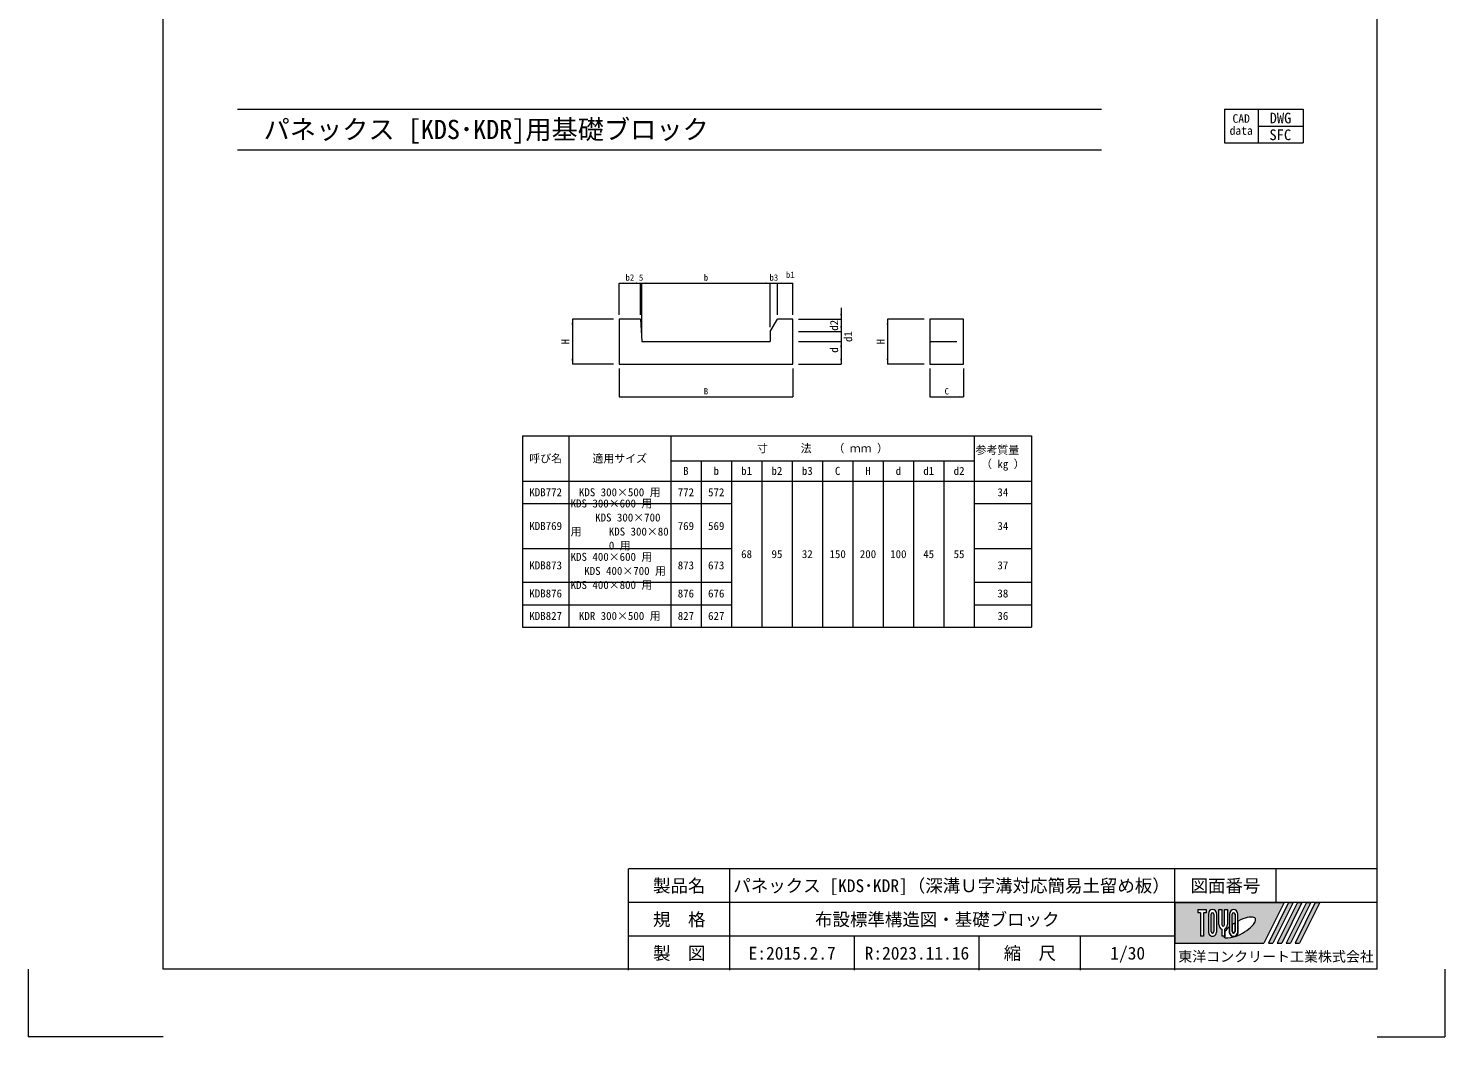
# Model space of a CAD drawing. Units: millimetres at full size; details may follow other scales. Extents: x 141358 to 163867, y 48648 to 57617.
# Drawn here: x 141358 to 147658, y 48648 to 53133 of the extents above; entities that cross this region are included whole.
import ezdxf
from ezdxf.enums import TextEntityAlignment as Align

# ---------------------------------------------------------------- set-up
doc = ezdxf.new("R2010")
doc.units = ezdxf.units.MM
doc.header["$LTSCALE"] = 20
doc.linetypes.add('DASHED', pattern=[7.5, 6, -1.5])
for name, color, linetype, lineweight in [('0_2', 7, 'Continuous', 9), ('Defpoints_3', 8, 'Continuous', 0), ('図枠', 7, 'Continuous', 5), ('寸法線', 7, 'Continuous', 13), ('本体', 2, 'Continuous', 20)]:
    doc.layers.add(name, color=color, linetype=linetype, lineweight=lineweight)
doc.layers.add('文字', color=7, linetype='Continuous')
doc.styles.add('ＭＳ ゴシック', font='')
doc.styles.get('ＭＳ ゴシック').set_extended_font_data('MS Gothic')

# ---------------------------------------------------------------- blocks, each defined once
blk = doc.blocks.new('filled_arrow')
at = {"color": 0, "linetype": 'Continuous', "lineweight": -2}
blk.add_solid([(7.5, 1.25), (0, 0), (7.5, -1.25)], dxfattribs=at)

msp = doc.modelspace()

# ---------------------------------------------------------------- hatches: boundary and pattern name
at = {"layer": '図枠'}
h = msp.add_hatch(color=256, dxfattribs=at)
h.paths.add_polyline_path([(146458.25, 49244.16), (146458.25, 49064.16), (146854.25, 49064.16), (146944.25, 49244.16)])
edge = h.paths.add_edge_path(flags=16)
edge.add_ellipse((146745.76, 49133.35), major_axis=(70.52378, 39.47493), ratio=0.34714733547206955, start_angle=-144.31121600981828, end_angle=72.18990336619157, ccw=False)
edge.add_ellipse((146719.65, 49116.31), major_axis=(-0, 24), ratio=0.8463541666666666, start_angle=-160.7034562856311, end_angle=-90.00000000008973)
edge.add_line((146739.96, 49116.31), (146739.96, 49162.06))
edge = h.paths.add_edge_path(flags=16)
edge.add_ellipse((146719.65, 49192), major_axis=(-0, 22.15385), ratio=0.8463541725441261, start_angle=-89.9999999999776, end_angle=90.00000000002217, ccw=False)
edge.add_line((146738.4, 49192), (146738.4, 49116.31))
edge.add_ellipse((146719.65, 49116.31), major_axis=(-0, 22.15385), ratio=0.8463541725441261, start_angle=90.00000000002223, end_angle=-89.9999999999776, ccw=False)
edge.add_line((146700.9, 49116.31), (146700.9, 49192))
edge = h.paths.add_edge_path(flags=16)
edge.add_line((146725.9, 49192), (146725.9, 49116.31))
edge.add_ellipse((146719.65, 49116.31), major_axis=(-0, 7.38462), ratio=0.8463542107476151, start_angle=90, end_angle=-90, ccw=False)
edge.add_line((146713.4, 49116.31), (146713.4, 49192))
edge.add_ellipse((146719.65, 49192), major_axis=(-0, 7.38462), ratio=0.8463542107476151, start_angle=-90, end_angle=90, ccw=False)
edge = h.paths.add_edge_path(flags=16)
edge.add_line((146724.34, 49153.31), (146724.34, 49116.31))
edge.add_ellipse((146719.65, 49116.31), major_axis=(-0, 5.53846), ratio=0.8463540961371586, start_angle=90, end_angle=-90, ccw=False)
edge.add_line((146714.96, 49116.31), (146714.96, 49147.26))
edge.add_ellipse((146745.76, 49133.35), major_axis=(70.52378, 39.47493), ratio=0.3471473354720695, start_angle=107.791741714215, end_angle=126.4713187137225, ccw=False)
edge = h.paths.add_edge_path(flags=16)
edge.add_line((146691.52, 49214.16), (146691.52, 49146.31))
edge.add_ellipse((146672.77, 49146.31), major_axis=(-0, 22.15385), ratio=0.8463541725441261, start_angle=-163.34116638245314, end_angle=-90.00000000002245, ccw=False)
edge.add_line((146679.02, 49125.42), (146679.02, 49094.16))
edge.add_line((146679.02, 49094.16), (146666.52, 49094.16))
edge.add_line((146666.52, 49094.16), (146666.52, 49125.42))
edge.add_ellipse((146672.77, 49146.31), major_axis=(-0, 22.15385), ratio=0.8463541725441261, start_angle=90.00000000002223, end_angle=163.3411663824531, ccw=False)
edge.add_line((146654.02, 49146.31), (146654.02, 49214.16))
edge.add_line((146654.02, 49214.16), (146666.52, 49214.16))
edge.add_line((146666.52, 49214.16), (146666.52, 49146.31))
edge.add_ellipse((146672.77, 49146.31), major_axis=(-0, 7.38462), ratio=0.8463542107476151, start_angle=89.99999999999999, end_angle=-90.00000000000001)
edge.add_line((146679.02, 49146.31), (146679.02, 49214.16))
edge.add_line((146679.02, 49214.16), (146691.52, 49214.16))
edge = h.paths.add_edge_path(flags=16)
edge.add_line((146699.34, 49135.42), (146699.34, 49116.31))
edge.add_ellipse((146719.65, 49116.31), major_axis=(-0, 24), ratio=0.8463541666666666, start_angle=90.00000000002053, end_angle=-171.54427005144976)
edge.add_ellipse((146745.76, 49133.35), major_axis=(70.52378, 39.47493), ratio=0.34714733547206955, start_angle=-178.64953572470927, end_angle=-148.2924421302144, ccw=False)
edge.add_line((146676.33, 49092.31), (146680.59, 49092.31))
edge.add_line((146680.59, 49092.31), (146680.59, 49115.71))
edge.add_ellipse((146745.76, 49133.35), major_axis=(70.52378, 39.47493), ratio=0.34714733547206955, start_angle=148.21912047118707, end_angle=165.90812170313873, ccw=False)
edge = h.paths.add_edge_path(flags=16)
edge.add_ellipse((146625.9, 49192), major_axis=(-0, 22.15385), ratio=0.8463541725441261, start_angle=-89.9999999999776, end_angle=90.00000000002217, ccw=False)
edge.add_line((146644.65, 49192), (146644.65, 49116.31))
edge.add_ellipse((146625.9, 49116.31), major_axis=(-0, 22.15385), ratio=0.8463541725441261, start_angle=90.00000000002223, end_angle=-89.9999999999776, ccw=False)
edge.add_line((146607.15, 49116.31), (146607.15, 49192))
edge = h.paths.add_edge_path(flags=16)
edge.add_line((146632.15, 49192), (146632.15, 49116.31))
edge.add_ellipse((146625.9, 49116.31), major_axis=(-0, 7.38462), ratio=0.8463542107476151, start_angle=90, end_angle=-90, ccw=False)
edge.add_line((146619.65, 49116.31), (146619.65, 49192))
edge.add_ellipse((146625.9, 49192), major_axis=(-0, 7.38462), ratio=0.8463542107476151, start_angle=-90, end_angle=90, ccw=False)
h.paths.add_polyline_path([(146597.77, 49214.16), (146597.77, 49199.39), (146585.27, 49199.39), (146585.27, 49094.16), (146572.77, 49094.16), (146572.77, 49199.39), (146560.27, 49199.39), (146560.27, 49214.16)], flags=16)
for points in [[(146874.05, 49064.16), (146893.85, 49064.16), (146983.85, 49244.16), (146964.05, 49244.16)], [(147023.45, 49244.16), (147003.65, 49244.16), (146913.65, 49064.16), (146933.45, 49064.16)], [(147063.05, 49244.16), (147043.25, 49244.16), (146953.25, 49064.16), (146973.05, 49064.16)], [(147102.65, 49244.16), (147082.85, 49244.16), (146992.85, 49064.16), (147012.65, 49064.16)]]:
    msp.add_hatch(color=256, dxfattribs=at).paths.add_polyline_path(points)

# ---------------------------------------------------------------- linework, layer by layer
at = {"layer": '0_2', "lineweight": 20}
for p, q in [((146678.25, 52772.88), (146678.25, 52622.88)), ((146678.25, 52772.88), (147028.25, 52772.88)), ((146828.25, 52772.88), (146828.25, 52622.88)), ((147028.25, 52772.88), (147028.25, 52622.88)), ((146828.25, 52697.88), (147028.25, 52697.88)), ((146678.25, 52622.88), (147028.25, 52622.88))]:
    msp.add_line(p, q, dxfattribs=at)
at = {"layer": '0_2', "lineweight": 13}
for p, q in [((143556.52, 51319.58), (145820.31, 51319.58)), ((143556.52, 51319.58), (143556.52, 50469.19)), ((143762.43, 51319.58), (143762.43, 50469.19)), ((144215.62, 51319.58), (144215.62, 50469.19)), ((145565.62, 51319.58), (145565.62, 50469.19)), ((145820.31, 51319.58), (145820.31, 50469.19)), ((144215.62, 51209.38), (145565.62, 51209.38)), ((144350.62, 51209.38), (144350.62, 50469.19)), ((144485.62, 51209.38), (144485.62, 50469.19)), ((144620.62, 51209.38), (144620.62, 50469.19)), ((144755.62, 51209.38), (144755.62, 50469.19)), ((144890.62, 51209.38), (144890.62, 50469.19)), ((145025.62, 51209.38), (145025.62, 50469.19)), ((145160.62, 51209.38), (145160.62, 50469.19)), ((145295.62, 51209.38), (145295.62, 50469.19)), ((145430.62, 51209.38), (145430.62, 50469.19)), ((143556.52, 51119.19), (145820.31, 51119.19)), ((143556.52, 51019.19), (144485.62, 51019.19)), ((145565.62, 51019.19), (145820.31, 51019.19)), ((143556.52, 50819.19), (144485.62, 50819.19)), ((145565.62, 50819.19), (145820.31, 50819.19)), ((143556.52, 50669.19), (144485.62, 50669.19)), ((145565.62, 50669.19), (145820.31, 50669.19)), ((143556.52, 50569.19), (144485.62, 50569.19)), ((145565.62, 50569.19), (145820.31, 50569.19)), ((143556.52, 50469.19), (145820.31, 50469.19))]:
    msp.add_line(p, q, dxfattribs=at)
at = {"layer": 'Defpoints_3', "color": 7, "lineweight": 13}
for p, q in [((141358.25, 48947.88), (141358.25, 48647.88)), ((147658.25, 48947.88), (147658.25, 48647.88)), ((141958.25, 48647.88), (141358.25, 48647.88)), ((147358.25, 48647.88), (147658.25, 48647.88))]:
    msp.add_line(p, q, dxfattribs=at)
at = {"layer": '図枠', "lineweight": 20}
for p, q in [((141958.25, 48947.88), (141958.25, 57257.88)), ((147358.25, 48947.88), (147358.25, 57257.88)), ((147358.25, 49394.16), (144028.42, 49394.16)), ((144028.42, 48944.16), (144028.42, 49394.16)), ((144478.42, 48944.16), (144478.42, 49394.16)), ((146458.25, 48944.16), (146458.25, 49394.16)), ((146908.25, 49244.16), (146908.25, 49394.16)), ((147358.25, 49244.16), (144028.42, 49244.16)), ((146458.25, 49094.16), (144028.42, 49094.16)), ((145033.33, 48944.16), (145033.33, 49094.16)), ((145588.25, 48944.16), (145588.25, 49094.16)), ((146038.25, 48944.16), (146038.25, 49094.16)), ((147358.25, 48947.88), (141958.25, 48947.88))]:
    msp.add_line(p, q, dxfattribs=at)
at = {"layer": '図枠', "lineweight": 13}
for p, q in [((142288.25, 52772.88), (146132.27, 52772.88)), ((142288.25, 52592.88), (146132.27, 52592.88))]:
    msp.add_line(p, q, dxfattribs=at)
at = {"layer": '図枠'}
for p, q in [((146458.25, 49244.16), (146944.25, 49244.16)), ((146458.25, 49244.16), (146458.25, 49064.16)), ((146560.27, 49214.16), (146597.77, 49214.16)), ((146560.27, 49214.16), (146560.27, 49199.39)), ((146597.77, 49214.16), (146597.77, 49199.39)), ((146654.02, 49146.31), (146654.02, 49214.16)), ((146654.02, 49214.16), (146666.52, 49214.16)), ((146666.52, 49214.16), (146666.52, 49146.31)), ((146679.02, 49146.31), (146679.02, 49214.16)), ((146679.02, 49214.16), (146691.52, 49214.16)), ((146691.52, 49214.16), (146691.52, 49146.31)), ((146944.25, 49244.16), (146854.25, 49064.16)), ((146964.05, 49244.16), (146874.05, 49064.16)), ((146983.85, 49244.16), (146893.85, 49064.16)), ((147003.65, 49244.16), (146913.65, 49064.16)), ((147023.45, 49244.16), (146933.45, 49064.16)), ((147043.25, 49244.16), (146953.25, 49064.16)), ((146964.05, 49244.16), (146983.85, 49244.16)), ((147063.05, 49244.16), (146973.05, 49064.16)), ((147082.85, 49244.16), (146992.85, 49064.16)), ((147003.65, 49244.16), (147023.45, 49244.16)), ((147102.65, 49244.16), (147012.65, 49064.16)), ((147043.25, 49244.16), (147063.05, 49244.16)), ((147082.85, 49244.16), (147102.65, 49244.16)), ((146572.77, 49199.39), (146560.27, 49199.39)), ((146572.77, 49199.39), (146572.77, 49094.16)), ((146597.77, 49199.39), (146585.27, 49199.39)), ((146585.27, 49199.39), (146585.27, 49094.16)), ((146607.15, 49192), (146607.15, 49116.31)), ((146619.65, 49116.31), (146619.65, 49192)), ((146632.15, 49192), (146632.15, 49116.31)), ((146644.65, 49116.31), (146644.65, 49192)), ((146700.9, 49192), (146700.9, 49116.31)), ((146713.4, 49116.31), (146713.4, 49192)), ((146714.96, 49116.31), (146714.96, 49147.26)), ((146724.34, 49153.31), (146724.34, 49116.31)), ((146725.9, 49192), (146725.9, 49116.31)), ((146738.4, 49116.31), (146738.4, 49192)), ((146739.96, 49116.31), (146739.96, 49162.06)), ((146585.27, 49094.16), (146572.77, 49094.16)), ((146666.52, 49125.42), (146666.52, 49094.16)), ((146679.02, 49094.16), (146666.52, 49094.16)), ((146676.33, 49092.31), (146680.59, 49092.31)), ((146679.02, 49125.42), (146679.02, 49094.16)), ((146680.59, 49115.71), (146680.59, 49092.31)), ((146699.34, 49135.42), (146699.34, 49116.31)), ((146458.25, 49064.16), (146854.25, 49064.16)), ((146874.05, 49064.16), (146893.85, 49064.16)), ((146913.65, 49064.16), (146933.45, 49064.16)), ((146953.25, 49064.16), (146973.05, 49064.16)), ((146992.85, 49064.16), (147012.65, 49064.16))]:
    msp.add_line(p, q, dxfattribs=at)
for centre, major_axis, ratio, start_param, end_param in [((146625.9, 49192), (-0, 22.15385), 0.846354, 4.712388980385021, 7.853981633974811), ((146719.65, 49192), (-0, 22.15385), 0.846354, 4.712388980385021, 7.853981633974811), ((146625.9, 49192), (-0, 7.38462), 0.846354, 4.71238898038469, 7.853981633974483), ((146672.77, 49146.31), (-0, 22.15385), 0.846354, 1.5707963267952245, 2.8017557441361545), ((146672.77, 49146.31), (-0, 7.38462), 0.846354, 1.5707963267948963, 4.71238898038469), ((146672.77, 49146.31), (-0, 22.15385), 0.846354, 3.4814295630434318, 4.712388980384358), ((146719.65, 49192), (-0, 7.38462), 0.846354, 4.71238898038469, 7.853981633974483), ((146745.76, 49133.35), (70.52378, 39.47493), 0.347147, 1.6817405097969116, 1.8219833196616206), ((146745.76, 49133.35), (70.52378, 39.47493), 0.347147, 4.262185332381467, 7.742916281338607), ((146625.9, 49116.31), (-0, 22.15385), 0.846354, 1.5707963267952245, 4.712388980385021), ((146625.9, 49116.31), (-0, 7.38462), 0.846354, 1.5707963267948963, 4.71238898038469), ((146745.76, 49133.35), (70.52378, 39.47493), 0.347147, 3.209397509057236, 4.20044506328555), ((146745.76, 49133.35), (70.52378, 39.47493), 0.347147, 2.081519664122484, 2.5155126073170058), ((146719.65, 49116.31), (-0, 24), 0.846354, 1.5707963267951999, 3.3154678663297004), ((146719.65, 49116.31), (-0, 22.15385), 0.846354, 1.5707963267952245, 4.712388980385021), ((146719.65, 49116.31), (-0, 7.38462), 0.846354, 1.5707963267948963, 4.71238898038469), ((146719.65, 49116.31), (-0, 5.53846), 0.846354, 1.5707963267948963, 4.71238898038469), ((146719.65, 49116.31), (-0, 24), 0.846354, 3.5338438000136665, 4.7123889803833645)]:
    msp.add_ellipse(centre, major_axis=major_axis, ratio=ratio, start_param=start_param, end_param=end_param, dxfattribs=at)
at = {"layer": '寸法線', "lineweight": 9}
for p, q in [((143986.53, 51999.16), (144081.53, 51999.16)), ((143986.53, 51859.08), (143986.53, 51999.16)), ((144041.53, 51999.16), (144126.53, 51999.16)), ((144081.53, 51859.08), (144081.53, 51999.16)), ((144081.53, 51859.08), (144081.53, 51999.16)), ((144086.53, 51759.08), (144086.53, 51999.16)), ((144086.53, 51999.16), (144658.53, 51999.16)), ((144086.53, 51759.08), (144086.53, 51999.16)), ((144618.53, 51999.16), (144730.53, 51999.16)), ((144658.53, 51804.08), (144658.53, 51999.16)), ((144658.53, 51804.08), (144658.53, 51999.16)), ((144690.53, 51859.08), (144690.53, 51999.16)), ((144690.53, 51999.16), (144758.53, 51999.16)), ((144690.53, 51859.08), (144690.53, 51999.16)), ((144758.53, 51859.08), (144758.53, 51999.16)), ((144973.66, 51889.08), (144973.66, 51759.08)), ((143778.3, 51839.08), (143778.3, 51639.08)), ((143961.53, 51839.08), (143778.3, 51839.08)), ((144783.53, 51839.08), (144973.66, 51839.08)), ((144973.66, 51834.08), (144973.66, 51689.08)), ((145180.09, 51839.08), (145180.09, 51639.08)), ((145343.57, 51839.08), (145180.09, 51839.08)), ((144783.53, 51784.08), (144973.66, 51784.08)), ((144783.53, 51784.08), (144973.66, 51784.08)), ((144783.53, 51739.08), (144973.66, 51739.08)), ((144783.53, 51739.08), (144973.66, 51739.08)), ((144973.66, 51739.08), (144973.66, 51639.08)), ((143961.53, 51639.08), (143778.3, 51639.08)), ((143986.53, 51619.08), (143986.53, 51493.4)), ((144758.53, 51619.08), (144758.53, 51493.4)), ((144783.53, 51639.08), (144973.66, 51639.08)), ((145343.57, 51639.08), (145180.09, 51639.08)), ((145368.57, 51619.08), (145368.57, 51493.4)), ((145518.57, 51619.08), (145518.57, 51493.4)), ((143986.53, 51493.4), (144758.53, 51493.4)), ((145368.57, 51493.4), (145518.57, 51493.4))]:
    msp.add_line(p, q, dxfattribs=at)
at = {"layer": '本体'}
for p, q in [((143986.53, 51839.08), (143986.53, 51639.08)), ((144081.53, 51839.08), (143986.53, 51839.08)), ((144081.53, 51839.08), (144086.53, 51739.08)), ((144658.53, 51784.08), (144690.53, 51839.08)), ((144758.53, 51839.08), (144690.53, 51839.08)), ((144758.53, 51639.08), (144758.53, 51839.08)), ((145518.57, 51839.08), (145368.57, 51839.08)), ((145368.57, 51839.08), (145368.57, 51639.08)), ((145518.57, 51639.08), (145518.57, 51839.08)), ((144086.53, 51739.08), (144658.53, 51739.08)), ((144658.53, 51784.08), (144658.53, 51739.08)), ((143986.53, 51639.08), (144758.53, 51639.08)), ((145368.57, 51639.08), (145518.57, 51639.08))]:
    msp.add_line(p, q, dxfattribs=at)
at = {"layer": '本体', "linetype": 'DASHED', "lineweight": 9}
msp.add_line((145368.57, 51739.08), (145518.57, 51739.08), dxfattribs=at)

# ---------------------------------------------------------------- block references
at = {"layer": '寸法線', "lineweight": 9, "xscale": 2.67, "yscale": 2.67}
for p in [(143986.53, 51999.16), (144086.53, 51999.16), (144086.53, 51999.16), (144690.53, 51999.16), (144690.53, 51999.16), (143986.53, 51493.4), (145368.57, 51493.4)]:
    msp.add_blockref('filled_arrow', p, dxfattribs=at)
at = {"layer": '寸法線', "lineweight": 9}
for p, xscale, yscale, rotation in [((144081.53, 51999.16), 2.67, 2.67, 180), ((144081.53, 51999.16), 2.67, 2.67, 180), ((144658.53, 51999.16), 2.67, 2.67, 180), ((144658.53, 51999.16), 2.67, 2.67, 180), ((144758.53, 51999.16), 2.67, 2.67, 180), ((144973.66, 51839.08), 3.33, 3.33, 90), ((143778.3, 51839.08), 3.33, 3.33, 270), ((144973.66, 51784.08), 3.33, 3.33, 90), ((145180.09, 51839.08), 3.33, 3.33, 270), ((144973.66, 51739.08), 3.33, 3.33, 270), ((143778.3, 51639.08), 3.33, 3.33, 90), ((144973.66, 51639.08), 3.33, 3.33, 90), ((145180.09, 51639.08), 3.33, 3.33, 90), ((144758.53, 51493.4), 2.67, 2.67, 180), ((145518.57, 51493.4), 2.67, 2.67, 180)]:
    msp.add_blockref('filled_arrow', p, dxfattribs=dict(at, xscale=xscale, yscale=yscale, rotation=rotation))

# ---------------------------------------------------------------- texts
at = {"layer": '0_2', "style": 'ＭＳ ゴシック'}
for s, height, p in [('寸\u3000\u3000\u3000法\u3000\u3000（ ｍｍ ）', 35.6, (144890.62, 51264.48)), ('呼び名', 35.6, (143659.47, 51219.38)), ('適用サイズ', 35.6, (143989.02, 51219.38)), ('B', 35.6, (144283.12, 51164.29)), ('b', 35.6, (144418.12, 51164.29)), ('b1', 35.6, (144553.12, 51164.29)), ('b2', 35.6, (144688.12, 51164.29)), ('b3', 35.6, (144823.12, 51164.29)), ('C', 35.6, (144958.12, 51164.29)), ('H', 35.6, (145093.12, 51164.29)), ('d', 35.6, (145228.12, 51164.29)), ('d1', 35.6, (145363.12, 51164.29)), ('d2', 35.6, (145498.12, 51164.29)), ('KDB772', 35.6, (143659.47, 51069.19)), ('KDS 300×500 用', 35.6, (143989.02, 51069.19)), ('772', 35.6, (144283.12, 51069.19)), ('572', 35.6, (144418.12, 51069.19)), ('34', 35.6, (145692.97, 51069.19)), ('KDB769', 35.6, (143659.47, 50919.19)), ('769', 35.6, (144283.12, 50919.19)), ('569', 35.6, (144418.12, 50919.19)), ('34', 35.6, (145692.97, 50919.19)), ('68', 35.6, (144553.12, 50794.19)), ('95', 35.6, (144688.12, 50794.19)), ('32', 35.6, (144823.12, 50794.19)), ('150', 35.6, (144958.12, 50794.19)), ('200', 35.6, (145093.12, 50794.19)), ('100', 35.6, (145228.12, 50794.19)), ('45', 35.6, (145363.12, 50794.19)), ('55', 35.6, (145498.12, 50794.19)), ('KDB873', 35.6, (143659.47, 50744.19)), ('873', 35.6, (144283.12, 50744.19)), ('673', 35.6, (144418.12, 50744.19)), ('37', 35.6, (145692.97, 50744.19)), ('KDB876', 35.6, (143659.47, 50619.19)), ('876', 35.6, (144283.12, 50619.19)), ('676', 35.6, (144418.12, 50619.19)), ('38', 35.6, (145692.97, 50619.19)), ('KDB827', 35.6, (143659.47, 50519.19)), ('KDR 300×500 用', 35.6, (143989.02, 50519.19)), ('827', 35.6, (144283.12, 50519.19)), ('627', 35.6, (144418.12, 50519.19)), ('36', 35.6, (145692.97, 50519.19)), ('パネックス [KDS･KDR]（深溝Ｕ字溝対応簡易土留め板）', 56.96, (145464.77, 49319.16))]:
    msp.add_text(s, height=height, dxfattribs=at).set_placement(p, align=Align.MIDDLE_CENTER)
for s, p in [('参考質量\u3000', (145571.56, 51274.92)), ('（ kg ）', (145595.84, 51212.42)), ('KDS 300×600 用   ', (143770.49, 51037.22)), ('    KDS 300×700 ', (143782.63, 50974.72)), ('用     KDS 300×80', (143770.49, 50912.22)), ('0 用', (143940.46, 50849.72)), ('KDS 400×600 用   ', (143770.49, 50799.72)), ('  KDS 400×700 用', (143782.63, 50737.22)), ('KDS 400×800 用   ', (143770.49, 50674.72))]:
    msp.add_text(s, height=35.6, dxfattribs=at).set_placement(p, align=Align.TOP_LEFT)
at = {"layer": '図枠', "style": 'ＭＳ ゴシック'}
msp.add_text('\u3000パネックス [KDS･KDR]用基礎ブロック', height=85.45, dxfattribs=at).set_placement((142288.25, 52682.88), align=Align.MIDDLE_LEFT)
for s, height, p in [('製品名', 56.96, (144253.42, 49319.16)), ('図面番号', 56.96, (146683.25, 49319.16)), ('規\u3000格', 56.96, (144253.42, 49169.16)), ('布設標準構造図・基礎ブロック', 56.96, (145401.35, 49169.16)), ('製\u3000図', 56.96, (144253.42, 49019.16)), ('E:2015.2.7', 56.96, (144755.87, 49019.16)), ('R:2023.11.16', 56.96, (145310.79, 49019.16)), ('縮\u3000尺', 56.96, (145813.25, 49019.16)), ('1/30', 56.96, (146248.25, 49019.16)), ('東洋コンクリート工業株式会社', 45.57, (146908.25, 49004.16))]:
    msp.add_text(s, height=height, dxfattribs=at).set_placement(p, align=Align.MIDDLE_CENTER)
at = {"layer": '寸法線', "style": 'ＭＳ ゴシック'}
for s, p in [('b2', (144034.03, 52024.16)), ('b', (144372.53, 52024.16)), ('b3', (144674.53, 52024.16)), ('b1', (144747.37, 52036.49)), ('5', (144084.03, 52024.16)), ('B', (144372.53, 51518.4)), ('C', (145443.57, 51518.4))]:
    msp.add_text(s, height=28.48, dxfattribs=at).set_placement(p, align=Align.MIDDLE_CENTER)
for s, p in [('d2', (144942.41, 51811.58)), ('H', (143747.05, 51739.08)), ('d1', (145004.91, 51761.58)), ('H', (145148.84, 51739.08)), ('d', (144942.41, 51701.58))]:
    msp.add_text(s, height=35.6, rotation=90, dxfattribs=at).set_placement(p, align=Align.MIDDLE_CENTER)
at = {"layer": '文字', "style": 'ＭＳ ゴシック'}
for s, p in [('CAD', (146714.4, 52750.44)), ('data', (146701.45, 52697.11))]:
    msp.add_text(s, height=37.98, dxfattribs=at).set_placement(p, align=Align.TOP_LEFT)
for s, p in [('DWG', (146879.52, 52695.73)), ('SFC', (146878.66, 52621.02))]:
    msp.add_text(s, height=47.47, dxfattribs=at).set_placement(p, align=Align.BOTTOM_LEFT)

doc.saveas('drawing.dxf')
